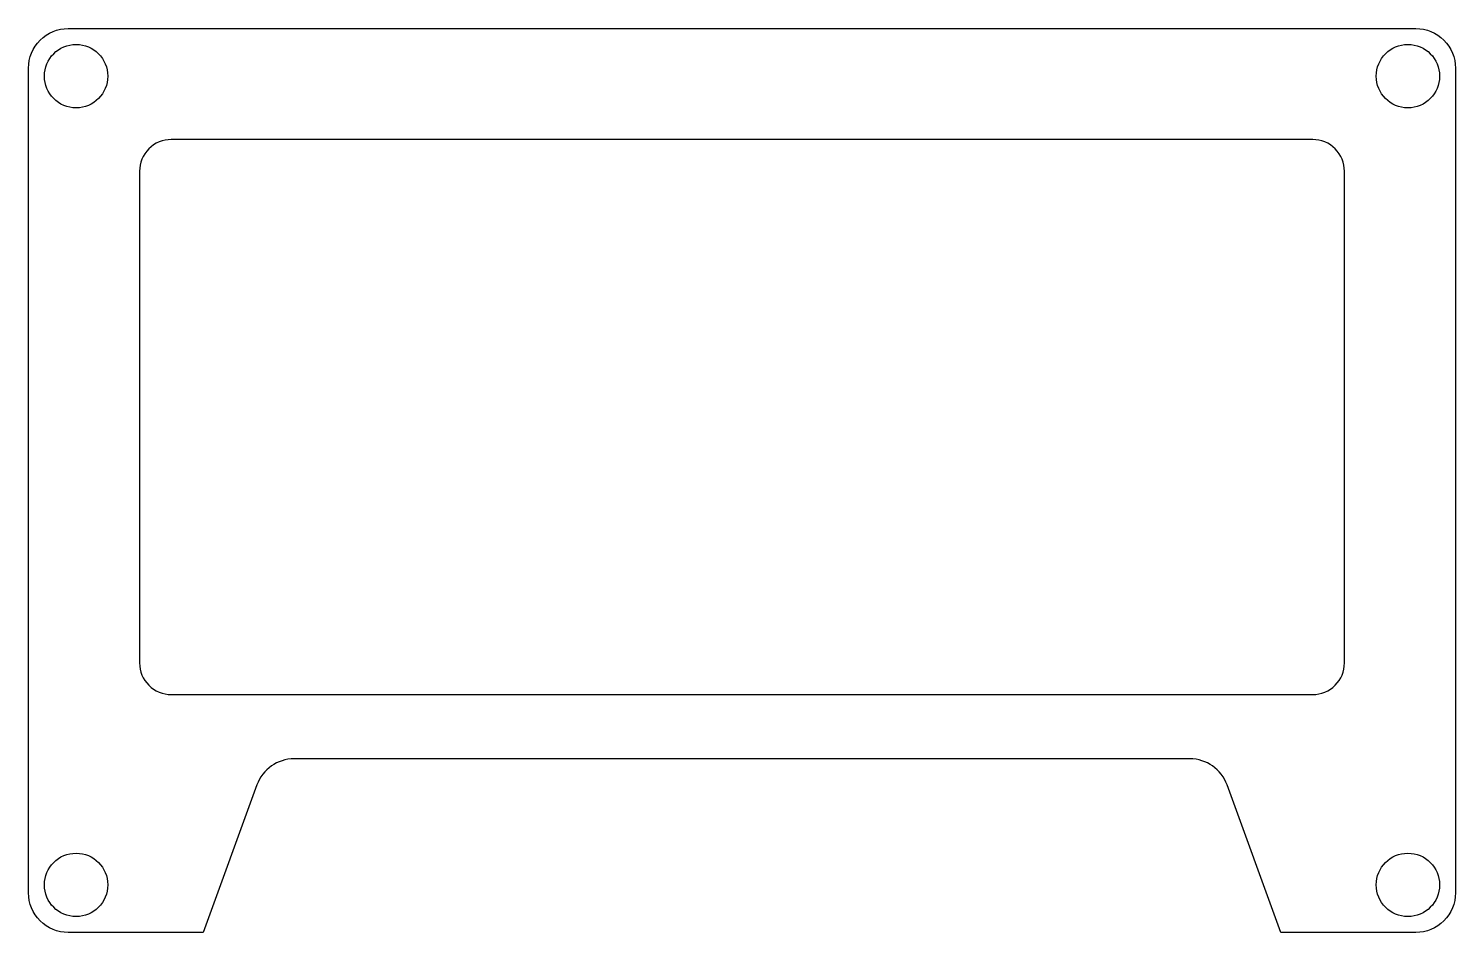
# Model space of a CAD drawing. Header units: millimetres. Extents: x 1505 to 2405, y -1457 to -887.
import ezdxf

# ---------------------------------------------------------------- set-up
doc = ezdxf.new("R2010")
doc.units = ezdxf.units.MM
doc.layers.get('0').update_dxf_attribs({"linetype": 'CONTINUOUS'})

msp = doc.modelspace()

# ---------------------------------------------------------------- linework, layer by layer
for p, q in [((1615.15, -1456.77), (1530, -1456.77)), ((2380, -1456.77), (2294.85, -1456.77))]:
    msp.add_line(p, q)
for points in [[(2294.85, -1456.77), (2260.99, -1363.72, 0.315299), (2237.49, -1347.27), (1672.51, -1347.27, 0.315299), (1649.01, -1363.72), (1615.15, -1456.77), (1530, -1456.77, -0.414214), (1505, -1431.77), (1505, -911.77, -0.414214), (1530, -886.77), (2380, -886.77, -0.414214), (2405, -911.77), (2405, -1431.77, -0.414214), (2380, -1456.77)], [(1575, -976.77), (1575, -1286.77, 0.414214), (1595, -1306.77), (2315, -1306.77, 0.414214), (2335, -1286.77), (2335, -976.77, 0.414214), (2315, -956.77), (1595, -956.77, 0.414214)]]:
    msp.add_lwpolyline(points, format="xyb", close=True)
for centre in [(1535, -916.77), (2375, -916.77), (1535, -1426.77), (2375, -1426.77)]:
    msp.add_circle(centre, 20)

doc.saveas('drawing.dxf')
